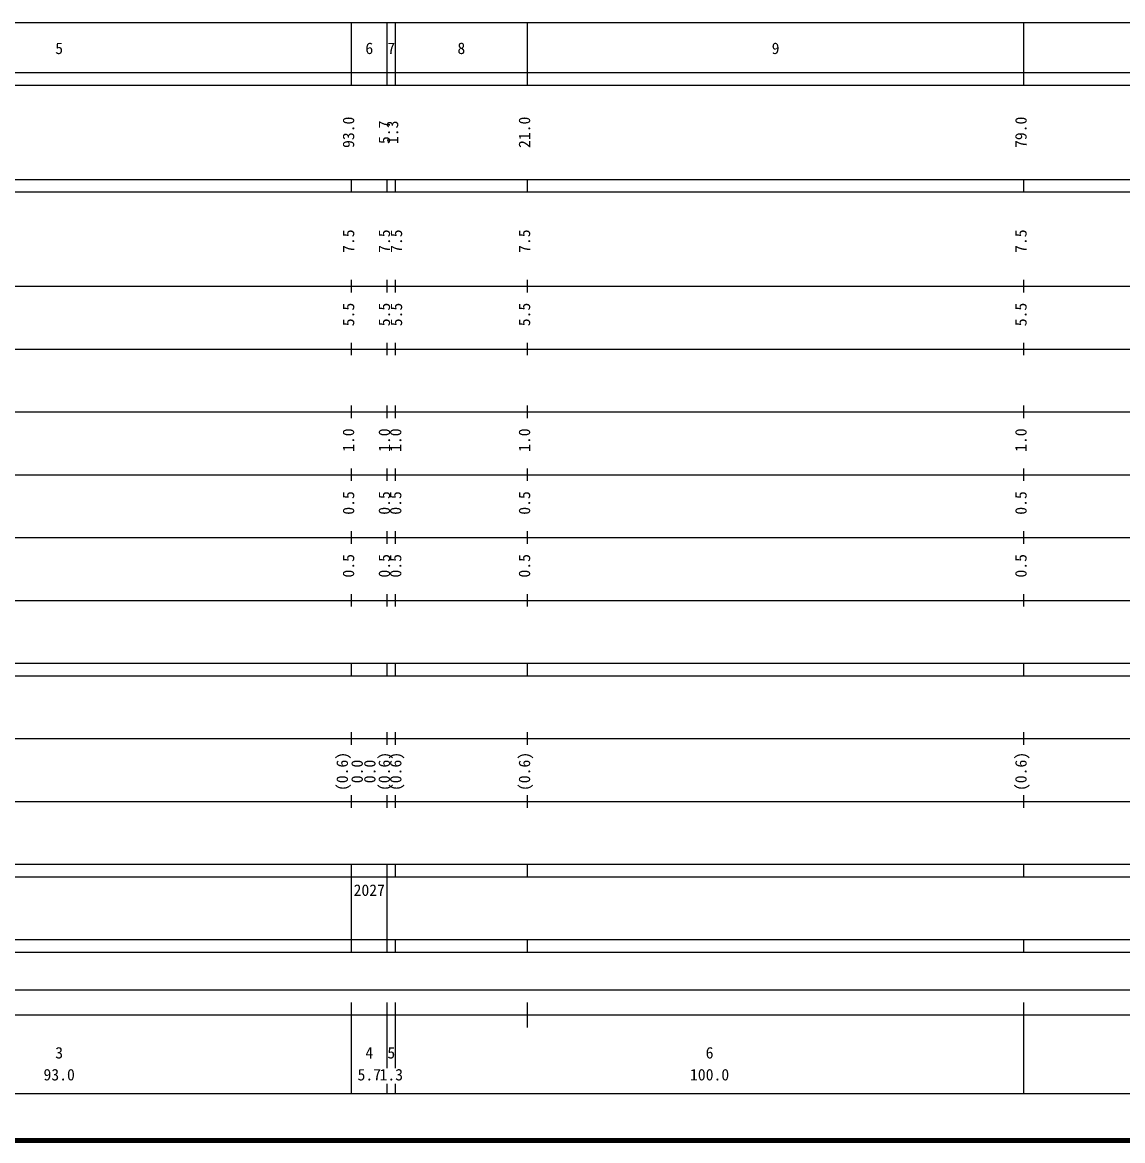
# Model space of a CAD drawing. Units: millimetres on the paper, enlarged 1000 times. Extents: x 69658 to 709658, y 3642 to 363642.
# Drawn here: x 338304 to 513385, y 3642 to 181642 of the extents above; entities that cross this region are included whole.
import ezdxf
from ezdxf.enums import TextEntityAlignment as Align

# ---------------------------------------------------------------- set-up
doc = ezdxf.new("R2010")
doc.units = ezdxf.units.MM
doc.header["$LTSCALE"] = 1000
doc.layers.add('M-TTL', color=2, linetype='Continuous', lineweight=140)
doc.layers.add('M-TTL-BAND', color=7, linetype='Continuous', lineweight=25)
doc.styles.add('ＭＳ ゴシック', font='')
doc.styles.get('ＭＳ ゴシック').set_extended_font_data('MS Gothic')

msp = doc.modelspace()

# ---------------------------------------------------------------- linework, layer by layer
at = {"layer": 'M-TTL'}
msp.add_line((69658, 3642), (709658, 3642), dxfattribs=at)
at = {"layer": 'M-TTL-BAND'}
for p, q in [((97658, 181642), (608658, 181642)), ((390658, 171642), (390658, 181642)), ((396358, 171642), (396358, 181642)), ((397658, 171642), (397658, 181642)), ((418658, 171642), (418658, 181642)), ((497658, 171642), (497658, 181642)), ((69658, 173642), (608658, 173642)), ((69658, 171642), (608658, 171642)), ((69658, 156642), (608658, 156642)), ((390658, 154642), (390658, 156642)), ((396358, 154642), (396358, 156642)), ((397658, 154642), (397658, 156642)), ((418658, 154642), (418658, 156642)), ((497658, 154642), (497658, 156642)), ((69658, 154642), (608658, 154642)), ((390658, 138642), (390658, 140642)), ((396358, 138642), (396358, 140642)), ((397658, 138642), (397658, 140642)), ((418658, 138642), (418658, 140642)), ((497658, 138642), (497658, 140642)), ((69658, 139642), (608658, 139642)), ((390658, 128642), (390658, 130642)), ((396358, 128642), (396358, 130642)), ((397658, 128642), (397658, 130642)), ((418658, 128642), (418658, 130642)), ((497658, 128642), (497658, 130642)), ((75658, 129642), (608658, 129642)), ((81658, 119642), (608658, 119642)), ((390658, 118642), (390658, 120642)), ((396358, 118642), (396358, 120642)), ((397658, 118642), (397658, 120642)), ((418658, 118642), (418658, 120642)), ((497658, 118642), (497658, 120642)), ((390658, 108642), (390658, 110642)), ((396358, 108642), (396358, 110642)), ((397658, 108642), (397658, 110642)), ((418658, 108642), (418658, 110642)), ((497658, 108642), (497658, 110642)), ((75658, 109642), (608658, 109642)), ((390658, 98642), (390658, 100642)), ((396358, 98642), (396358, 100642)), ((397658, 98642), (397658, 100642)), ((418658, 98642), (418658, 100642)), ((497658, 98642), (497658, 100642)), ((81658, 99642), (608658, 99642)), ((86408, 89642), (608658, 89642)), ((390658, 88642), (390658, 90642)), ((396358, 88642), (396358, 90642)), ((397658, 88642), (397658, 90642)), ((418658, 88642), (418658, 90642)), ((497658, 88642), (497658, 90642)), ((86408, 79642), (608658, 79642)), ((390658, 77642), (390658, 79642)), ((396358, 77642), (396358, 79642)), ((397658, 77642), (397658, 79642)), ((418658, 77642), (418658, 79642)), ((497658, 77642), (497658, 79642)), ((69658, 77642), (608658, 77642)), ((78658, 67642), (608658, 67642)), ((390658, 66642), (390658, 68642)), ((396358, 66642), (396358, 68642)), ((397658, 66642), (397658, 68642)), ((418658, 66642), (418658, 68642)), ((497658, 66642), (497658, 68642)), ((69658, 57642), (608658, 57642)), ((390658, 56642), (390658, 58642)), ((396358, 56642), (396358, 58642)), ((397658, 56642), (397658, 58642)), ((418658, 56642), (418658, 58642)), ((497658, 56642), (497658, 58642)), ((69658, 47642), (608658, 47642)), ((390658, 45642), (390658, 47642)), ((396358, 45642), (396358, 47642)), ((397658, 45642), (397658, 47642)), ((418658, 45642), (418658, 47642)), ((497658, 45642), (497658, 47642)), ((84908, 45642), (608658, 45642)), ((390658, 35642), (390658, 45642)), ((396358, 35642), (396358, 45642)), ((84908, 35642), (608658, 35642)), ((390658, 33642), (390658, 35642)), ((396358, 33642), (396358, 35642)), ((397658, 33642), (397658, 35642)), ((418658, 33642), (418658, 35642)), ((497658, 33642), (497658, 35642)), ((69658, 33642), (608658, 33642)), ((100658, 27642), (594658, 27642)), ((390658, 11142), (390658, 25642)), ((396358, 15175), (396358, 25642)), ((397658, 15175), (397658, 25642)), ((418658, 21642), (418658, 25642)), ((497658, 11142), (497658, 25642)), ((69658, 23642), (608658, 23642)), ((396358, 11142), (396358, 12675)), ((397658, 11142), (397658, 12675)), ((97658, 11142), (608658, 11142))]:
    msp.add_line(p, q, dxfattribs=at)

# ---------------------------------------------------------------- texts
at = {"layer": 'M-TTL-BAND', "style": 'ＭＳ ゴシック'}
for s, p in [('5', (344158, 176047)), ('6', (393508, 176047)), ('7', (397008, 176047)), ('8', (408158, 176047)), ('9', (458158, 176047)), ('3', (344158, 16165)), ('4', (393508, 16165)), ('5', (397008, 16165)), ('6', (447658, 16165)), ('93.0', (344158, 12675)), ('5.7', (393508, 12675)), ('1.3', (397008, 12675)), ('100.0', (447658, 12675))]:
    msp.add_text(s, height=1833, dxfattribs=at).set_placement(p, align=Align.BOTTOM_CENTER)
for s, p in [('93.0', (391658, 164142)), ('5.7', (397358, 164142)), ('1.3', (398658, 164142)), ('21.0', (419658, 164142)), ('79.0', (498658, 164142)), ('7.5', (391658, 146816)), ('7.5', (397358, 146816)), ('7.5', (399279, 146816)), ('7.5', (419658, 146816)), ('7.5', (498658, 146816)), ('5.5', (391658, 135142)), ('5.5', (397358, 135142)), ('5.5', (399279, 135142)), ('5.5', (419658, 135142)), ('5.5', (498658, 135142)), ('1.0', (391658, 115142)), ('1.0', (397358, 115142)), ('1.0', (399155, 115142)), ('1.0', (419658, 115142)), ('1.0', (498658, 115142)), ('0.5', (391658, 105142)), ('0.5', (397358, 105142)), ('0.5', (399155, 105142)), ('0.5', (419658, 105142)), ('0.5', (498658, 105142)), ('0.5', (391658, 95142)), ('0.5', (397358, 95142)), ('0.5', (399155, 95142)), ('0.5', (419658, 95142)), ('0.5', (498658, 95142)), ('(0.6)', (390658, 62406)), ('0.0', (393028, 62406)), ('0.0', (395045, 62406)), ('(0.6)', (397345, 62406)), ('(0.6)', (399165, 62406)), ('(0.6)', (419658, 62406)), ('(0.6)', (498658, 62406))]:
    msp.add_text(s, height=1833, rotation=90, dxfattribs=at).set_placement(p, align=Align.BOTTOM_CENTER)
msp.add_text('2027', height=1833, dxfattribs=at).set_placement((391008, 42047), align=Align.BOTTOM_LEFT)

doc.saveas('drawing.dxf')
